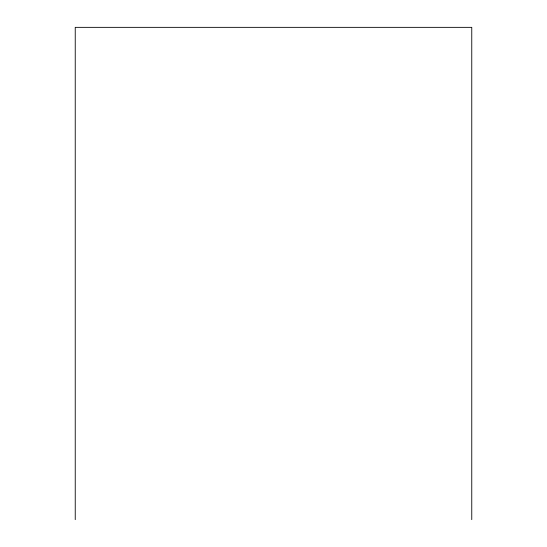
<?xml version="1.0" encoding="UTF-8"?>
<svg xmlns="http://www.w3.org/2000/svg" width="547" height="547" viewBox="0 0 547 547"><rect width="100%" height="100%" fill="white"/><g stroke="black" fill="none" stroke-linecap="round" stroke-linejoin="round"><path stroke-width="0.82" d="M471.76 519.65L471.76 27.35L75.24 27.35L75.24 519.65"/></g></svg>
